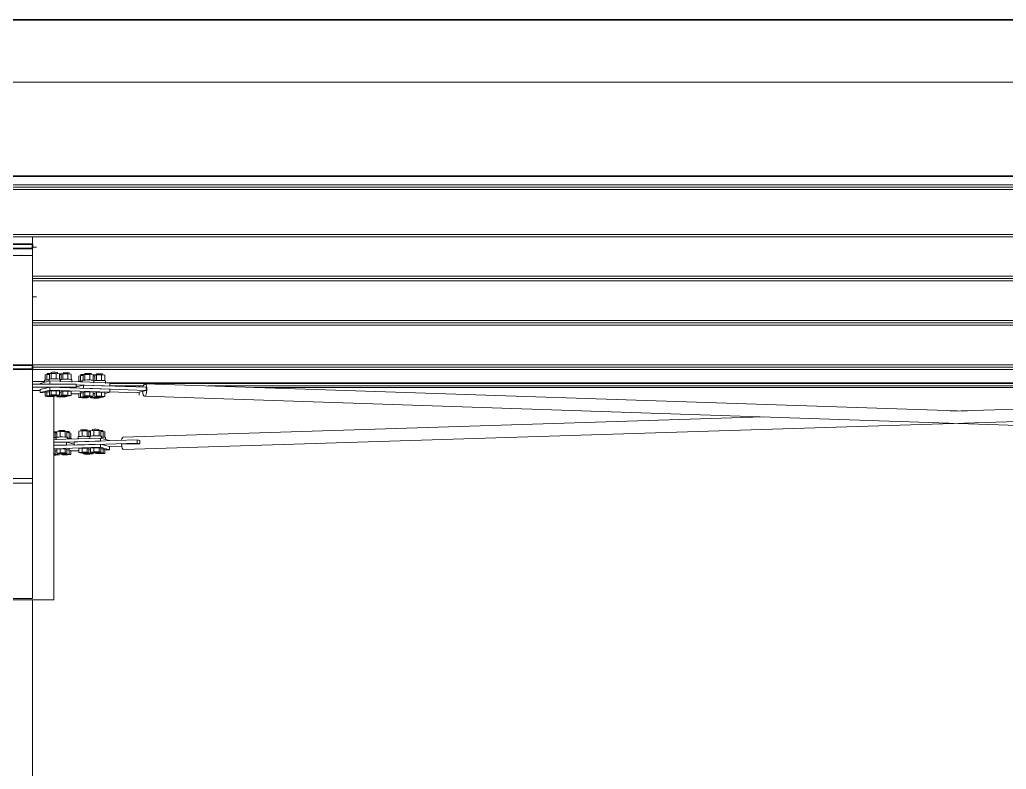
# Model space of a CAD drawing. Header units: millimetres. Extents: x 180139 to 245212, y -4005 to 9345.
# Drawn here: x 218200 to 221369, y 3641 to 6049 of the extents above; entities that cross this region are included whole.
import ezdxf

# ---------------------------------------------------------------- set-up
doc = ezdxf.new("R2010")
doc.units = ezdxf.units.MM
for name, color, linetype, lineweight in [('A-ROOF', 7, 'Continuous', 9), ('A-ROOF-1', 7, 'Continuous', 35), ('S-BEAM', 7, 'Continuous', 9), ('S-BEAM-1', 7, 'Continuous', 35), ('S-COLS', 7, 'Continuous', 9), ('S-FSTN', 7, 'Continuous', 9)]:
    doc.layers.add(name, color=color, linetype=linetype, lineweight=lineweight)

# ---------------------------------------------------------------- blocks, each defined once
blk = doc.blocks.new('Sloup IPE - 387893-B')
at = {"layer": 'S-COLS'}
blk.add_line((-146900.4, -738), (-146900.4, 4185.3), dxfattribs=at)
blk = doc.blocks.new('IPE - 387897-B')
at = {"layer": 'S-BEAM'}
for p, q in [((-147080.4, 5352.3), (-147080.4, 5328.1)), ((-146900.4, 5352.3), (-146900.4, 5328.1)), ((-147080.4, 5291.4), (-147080.4, 5263.1)), ((-146900.4, 5291.4), (-146900.4, 4940)), ((-147080.4, 5242.2), (-147080.4, 4940))]:
    blk.add_line(p, q, dxfattribs=at)
at = {"layer": 'S-BEAM-1'}
for p, q in [((-146900.4, 5328.1), (-147080.4, 5328.1)), ((-147080.4, 5328.1), (-147080.4, 5314.6)), ((-146900.4, 5314.6), (-146900.4, 5328.1)), ((-147080.4, 5314.6), (-147015.7, 5314.6)), ((-146994.7, 5293.5), (-146994.7, 4961.1)), ((-146986.1, 4961.1), (-146986.1, 5293.5)), ((-146965.1, 5314.6), (-146900.4, 5314.6)), ((-147015.7, 4940), (-147080.4, 4940)), ((-147080.4, 4940), (-147080.4, 4926.5)), ((-147080.4, 4926.5), (-146900.4, 4926.5)), ((-146900.4, 4940), (-146965.1, 4940)), ((-146900.4, 4926.5), (-146900.4, 4940))]:
    blk.add_line(p, q, dxfattribs=at)
at = {"layer": 'S-BEAM-1', "flags": 128}
for points in [[(-147015.7, 5314.6), (-147011, 5314), (-147006.6, 5312.5), (-147002.6, 5310), (-146999.3, 5306.6), (-146996.8, 5302.6), (-146995.2, 5298.2), (-146994.7, 5293.5)], [(-146986.1, 5293.5), (-146985.6, 5298.2), (-146984, 5302.6), (-146981.5, 5306.6), (-146978.2, 5310), (-146974.2, 5312.5), (-146969.8, 5314), (-146965.1, 5314.6)], [(-146994.7, 4961.1), (-146995.2, 4956.4), (-146996.8, 4951.9), (-146999.3, 4947.9), (-147002.6, 4944.6), (-147006.6, 4942.1), (-147011, 4940.5), (-147015.7, 4940)], [(-146965.1, 4940), (-146969.8, 4940.5), (-146974.2, 4942.1), (-146978.2, 4944.6), (-146981.5, 4947.9), (-146984, 4951.9), (-146985.6, 4956.4), (-146986.1, 4961.1)]]:
    blk.add_lwpolyline(points, dxfattribs=at)
blk = doc.blocks.new('IPE - 387898-B')
at = {"layer": 'S-BEAM'}
for p, q in [((-147080.4, 4575.1), (-147080.4, 4926.5)), ((-146900.4, 4575.1), (-146900.4, 4926.5))]:
    blk.add_line(p, q, dxfattribs=at)
blk = doc.blocks.new('Rámový roh_ šroubovaný s náběhem - 387911-B')
at = {"layer": 'S-FSTN'}
for p, q in [((-147080.4, 4887), (-147105.3, 4887)), ((-147082.5, 4885.2), (-147080.4, 4885.2)), ((-146861.8, 4887), (-146900.4, 4887)), ((-147148.9, 4858.1), (-147148.9, 4775.4)), ((-146831.9, 4185.3), (-146831.9, 4838.9)), ((-147148.9, 4697.8), (-147148.9, 4185.3)), ((-147015.7, 4575.1), (-147080.4, 4575.1)), ((-147080.4, 4575.1), (-147080.4, 4560.7)), ((-147003.2, 4582), (-146990.4, 4582)), ((-146980.3, 4582), (-147000.5, 4582)), ((-146990.4, 4582), (-146990.4, 4567)), ((-146990.4, 4582), (-146982.7, 4582)), ((-146900.4, 4575.1), (-146965.1, 4575.1)), ((-146900.4, 4560.7), (-146900.4, 4575.1)), ((-147080.4, 4560.7), (-146900.4, 4560.7)), ((-147080.4, 4560.7), (-147080.4, 4190.3)), ((-146900.4, 4560.7), (-146900.4, 4190.3)), ((-147082.5, 4497.1), (-147080.4, 4497.1)), ((-147148.9, 4185.3), (-146831.9, 4185.3)), ((-146900.4, 4190.3), (-147080.4, 4190.3)), ((-147035.4, 4190.3), (-147035.4, 4182.5))]:
    blk.add_line(p, q, dxfattribs=at)
at = {"layer": 'S-FSTN', "flags": 128}
for points in [[(-147000.5, 4582), (-147003.7, 4579.1), (-147007.4, 4576.9), (-147011.5, 4575.6), (-147015.7, 4575.1)], [(-146965.1, 4575.1), (-146969.3, 4575.6), (-146973.4, 4576.9), (-146977.1, 4579.1), (-146980.3, 4582)]]:
    blk.add_lwpolyline(points, dxfattribs=at)
blk = doc.blocks.new('Hřebenový styčník s náběhem - 387912-B')
at = {"layer": 'S-FSTN'}
for p, q in [((-147080.4, 5314.6), (-147080.4, 5292.4)), ((-147031.5, 5293.3), (-147029.8, 5293.3)), ((-147014.7, 5292.4), (-146999.8, 5307.2)), ((-146966.1, 5292.4), (-146980.9, 5307.2)), ((-146937.2, 5293.3), (-146935.5, 5293.3)), ((-146900.4, 5319.2), (-146887.5, 5319.2)), ((-146900.4, 5319.2), (-146892.7, 5319.2)), ((-146900.4, 5319.2), (-146887.5, 5319.2)), ((-146900.4, 5319.2), (-146892.7, 5319.2)), ((-146900.4, 5292.4), (-146900.4, 5314.6)), ((-147080.4, 5292.4), (-147014.7, 5292.4)), ((-146966.1, 5292.4), (-146900.4, 5292.4)), ((-146900.4, 5159.2), (-146887.5, 5159.2)), ((-146900.4, 5159.2), (-146892.7, 5159.2)), ((-146900.4, 5159.2), (-146887.5, 5159.2)), ((-146900.4, 5159.2), (-146892.7, 5159.2))]:
    blk.add_line(p, q, dxfattribs=at)
blk = doc.blocks.new('IPE - IPE160-854151-B')
at = {"layer": 'S-BEAM'}
for p, q in [((-153179.2, 5519.2), (-125614.4, 5519.2)), ((-153179.2, 5511.7), (-125614.4, 5511.7)), ((-153179.2, 5504.3), (-125614.4, 5504.3)), ((-153179.2, 5359.7), (-131892.9, 5359.7)), ((-153179.2, 5352.3), (-131892.9, 5352.3))]:
    blk.add_line(p, q, dxfattribs=at)
blk = doc.blocks.new('Kruhové tyče - 505920-B')
at = {"layer": 'S-BEAM'}
for p, q in [((-143897.9, 4791.4), (-146538.9, 4879.5)), ((-146540.2, 4839.6), (-141344.4, 4666.1)), ((-141343.1, 4706), (-143315.3, 4771.9)), ((-141337, 4691.5), (-141430.9, 4694.7)), ((-141350.3, 4690.6), (-141430.9, 4693.3)), ((-141337, 4691.5), (-141350.3, 4690.6)), ((-141337.2, 4681.6), (-141431.1, 4684.7))]:
    blk.add_line(p, q, dxfattribs=at)
for centre, start_param, end_param in [((-146539.5, 4859.6), 4.723809, 7.33598), ((-146539.5, 4859.6), 1.783161, 3.141593), ((-146539.5, 4859.6), 3.153013, 4.723809), ((-141437.7, 4689.2), 4.723809, 5.001836), ((-141343.8, 4686.1), 5.001836, 6.319952), ((-141437.7, 4689.2), 4.496476, 4.723809), ((-141343.8, 4686.1), 3.141593, 4.496476)]:
    blk.add_ellipse(centre, major_axis=(0.7, 20), ratio=0.342022, start_param=start_param, end_param=end_param, dxfattribs=at)
blk = doc.blocks.new('Kruhové tyče - 505921-B')
at = {"layer": 'S-BEAM'}
for p, q in [((-141347.3, 4873.5), (-143952.2, 4791.9)), ((-141353.1, 4858), (-141447.6, 4855.1)), ((-141340.2, 4849), (-141434.7, 4846.1)), ((-141349.2, 4858.3), (-141353.1, 4858)), ((-141352.7, 4848), (-141340.2, 4849)), ((-146607.2, 4668.8), (-141346, 4833.5)), ((-141352.7, 4848), (-141447.3, 4845.1)), ((-141447.3, 4845.1), (-141434.7, 4846.1)), ((-144551.6, 4773.2), (-146608.5, 4708.7)), ((-146614.2, 4685.5), (-146555.1, 4687.3))]:
    blk.add_line(p, q, dxfattribs=at)
for centre, start_param, end_param in [((-141441.2, 4850.6), 1.333276, 1.56061), ((-141441.2, 4850.6), 1.56061, 1.838637), ((-141441.2, 4850.6), 4.702202, 4.950262), ((-141441.2, 4850.6), 4.474869, 4.702202), ((-141346.6, 4853.5), 0.01516, 1.333276), ((-141346.6, 4853.5), 1.838637, 4.474869), ((-141346.6, 4853.5), 5.230614, 6.283185), ((-146607.9, 4688.8), 6.186474, 7.341016), ((-146548.8, 4690.6), 1.221404, 1.56061), ((-146548.8, 4690.6), 1.56061, 1.726765), ((-146607.9, 4688.8), 1.726765, 3.141593)]:
    blk.add_ellipse(centre, major_axis=(-0.6, 20), ratio=0.325255, start_param=start_param, end_param=end_param, dxfattribs=at)
blk = doc.blocks.new('Připojení trubek s příložkami - 505931-B')
at = {"layer": 'S-FSTN'}
for p, q in [((-146831.9, 4725), (-146827.4, 4723.8)), ((-146827.4, 4707), (-146827.4, 4723.8)), ((-146822, 4725.6), (-146811.2, 4726.7)), ((-146822, 4708.2), (-146822, 4725.6)), ((-146815.8, 4729.3), (-146815.8, 4725.3)), ((-146811.2, 4726.7), (-146795, 4726.5)), ((-146811.2, 4709), (-146811.2, 4726.7)), ((-146795.8, 4725.3), (-146795.8, 4729.3)), ((-146795, 4726.5), (-146789.6, 4725)), ((-146795, 4708.7), (-146795, 4726.5)), ((-146789.6, 4708.2), (-146789.6, 4725)), ((-146789.6, 4723.1), (-146781.9, 4723)), ((-146782.7, 4721.9), (-146782.7, 4725.8)), ((-146781.9, 4723), (-146776.5, 4721.6)), ((-146781.9, 4705.3), (-146781.9, 4723)), ((-146751.1, 4727.8), (-146740.3, 4729)), ((-146751.1, 4710.4), (-146751.1, 4727.8)), ((-146744.9, 4731.5), (-146744.9, 4727.5)), ((-146740.3, 4729), (-146724.1, 4728.7)), ((-146740.3, 4711.2), (-146740.3, 4729)), ((-146724.9, 4727.5), (-146724.9, 4731.5)), ((-146724.1, 4728.7), (-146718.7, 4727.2)), ((-146724.1, 4711), (-146724.1, 4728.7)), ((-146718.7, 4710.4), (-146718.7, 4727.2)), ((-146718.7, 4725.4), (-146713.3, 4725.3)), ((-146713.3, 4729), (-146702.5, 4730.1)), ((-146713.3, 4711.6), (-146713.3, 4729)), ((-146707.1, 4732.7), (-146707.1, 4728.7)), ((-146702.5, 4730.1), (-146686.3, 4729.9)), ((-146702.5, 4712.4), (-146702.5, 4730.1)), ((-146687.1, 4728.7), (-146687.1, 4732.7)), ((-146686.3, 4729.9), (-146680.9, 4728.4)), ((-146686.3, 4712.2), (-146686.3, 4729.9)), ((-146680.9, 4711.6), (-146680.9, 4728.4)), ((-146680.9, 4726.5), (-146673.2, 4726.4)), ((-146674, 4725.3), (-146674, 4729.2)), ((-146673.2, 4726.4), (-146667.8, 4725)), ((-146673.2, 4708.7), (-146673.2, 4726.4)), ((-146667.8, 4708.1), (-146667.8, 4725)), ((-146831.9, 4701), (-146681.6, 4705.7)), ((-146831.9, 4692.4), (-146790.3, 4692.4)), ((-146827.4, 4722), (-146822, 4721.9)), ((-146825.1, 4701.2), (-146825.1, 4706.2)), ((-146824.3, 4707.4), (-146824.3, 4699.4)), ((-146681.6, 4695.8), (-146790.3, 4692.4)), ((-146790.3, 4692.4), (-146766.7, 4686.1)), ((-146790.3, 4692.4), (-146790.3, 4682.4)), ((-146787.3, 4702.4), (-146787.3, 4707.4)), ((-146776.5, 4704.7), (-146776.5, 4721.6)), ((-146766.7, 4693.1), (-146563.5, 4699.5)), ((-146766.7, 4683.2), (-146766.7, 4693.1)), ((-146753.4, 4709.6), (-146753.4, 4701.7)), ((-146716.4, 4704.6), (-146716.4, 4709.6)), ((-146715.6, 4710.8), (-146715.6, 4702.8)), ((-146681.6, 4705.7), (-146652.2, 4698)), ((-146681.6, 4695.8), (-146681.6, 4705.7)), ((-146678.6, 4704.9), (-146678.6, 4710.8)), ((-146665.5, 4701.5), (-146665.5, 4707.3)), ((-146652.2, 4696.7), (-146652.2, 4698)), ((-146563.5, 4699.5), (-146555.1, 4697.3)), ((-146563.5, 4689.5), (-146563.5, 4699.5)), ((-146831.9, 4681.1), (-146681.6, 4685.8)), ((-146790.3, 4682.4), (-146831.9, 4682.4)), ((-146681.6, 4675.9), (-146831.9, 4671.2)), ((-146831.9, 4669.3), (-146827.4, 4668.1)), ((-146827.4, 4655.1), (-146827.4, 4668.1)), ((-146827.4, 4666.2), (-146822, 4666.1)), ((-146822, 4669.8), (-146811.2, 4671)), ((-146822, 4656.9), (-146822, 4669.8)), ((-146815.8, 4671.7), (-146815.8, 4669.6)), ((-146811.2, 4671), (-146795, 4670.7)), ((-146811.2, 4658), (-146811.2, 4671)), ((-146795.8, 4669.6), (-146795.8, 4671)), ((-146795, 4670.7), (-146789.6, 4669.3)), ((-146795, 4657.7), (-146795, 4670.7)), ((-146789.6, 4656.3), (-146789.6, 4669.3)), ((-146789.6, 4667.4), (-146781.9, 4667.2)), ((-146782.7, 4669.7), (-146782.7, 4671.3)), ((-146782.7, 4666.1), (-146782.7, 4667.5)), ((-146781.9, 4667.2), (-146776.6, 4665.8)), ((-146781.9, 4654.3), (-146781.9, 4667.2)), ((-146776.6, 4652.9), (-146776.6, 4665.8)), ((-146776.6, 4664.2), (-146751.1, 4665)), ((-146563.5, 4689.5), (-146766.7, 4683.2)), ((-146751.1, 4672.1), (-146740.3, 4673.2)), ((-146751.1, 4659.1), (-146751.1, 4672.1)), ((-146740.3, 4660.2), (-146751.1, 4659.1)), ((-146751.1, 4659.1), (-146745.7, 4657.7)), ((-146744.9, 4673.9), (-146744.9, 4671.8)), ((-146740.3, 4673.2), (-146724.1, 4672.9)), ((-146740.3, 4660.2), (-146740.3, 4673.2)), ((-146724.1, 4660), (-146740.3, 4660.2)), ((-146724.9, 4671.8), (-146724.9, 4673.2)), ((-146724.1, 4672.9), (-146718.7, 4671.5)), ((-146724.1, 4660), (-146724.1, 4672.9)), ((-146718.7, 4658.5), (-146724.1, 4660)), ((-146718.7, 4658.5), (-146718.7, 4671.5)), ((-146718.7, 4669.6), (-146713.3, 4669.5)), ((-146713.3, 4673.2), (-146702.5, 4674.4)), ((-146713.3, 4660.3), (-146713.3, 4673.2)), ((-146702.5, 4661.4), (-146713.3, 4660.3)), ((-146713.3, 4660.3), (-146707.9, 4658.9)), ((-146711.1, 4656.5), (-146711.1, 4659.7)), ((-146707.9, 4658.9), (-146691.7, 4658.6)), ((-146707.1, 4675.1), (-146707.1, 4673)), ((-146705.7, 4655.1), (-146705.7, 4658.8)), ((-146702.5, 4674.4), (-146686.3, 4674.1)), ((-146702.5, 4661.4), (-146702.5, 4674.4)), ((-146686.3, 4661.1), (-146702.5, 4661.4)), ((-146691.7, 4658.6), (-146680.9, 4659.7)), ((-146687.1, 4673), (-146687.1, 4674.4)), ((-146686.3, 4674.1), (-146680.9, 4672.7)), ((-146686.3, 4661.1), (-146686.3, 4674.1)), ((-146680.9, 4659.7), (-146686.3, 4661.1)), ((-146681.6, 4685.8), (-146652.2, 4678)), ((-146681.6, 4675.9), (-146681.6, 4685.8)), ((-146652.2, 4668.1), (-146681.6, 4675.9)), ((-146680.9, 4659.7), (-146680.9, 4672.7)), ((-146680.9, 4670.8), (-146673.2, 4670.6)), ((-146674, 4669.5), (-146674, 4670.9)), ((-146673.2, 4670.6), (-146667.9, 4669.2)), ((-146673.2, 4657.7), (-146673.2, 4670.6)), ((-146667.9, 4656.3), (-146667.9, 4669.2)), ((-146667.9, 4667.6), (-146652.2, 4668.1)), ((-146652.2, 4678), (-146612.9, 4679.3)), ((-146652.2, 4668.1), (-146652.2, 4678)), ((-146555.7, 4687.5), (-146563.5, 4689.5)), ((-146827.4, 4655.1), (-146831.9, 4656.3)), ((-146831.9, 4654.7), (-146827.4, 4655.1)), ((-146819.7, 4653.1), (-146831.9, 4653.3)), ((-146831.9, 4650.7), (-146825.2, 4650.5)), ((-146825.2, 4650.5), (-146814.4, 4651.7)), ((-146811.2, 4658), (-146822, 4656.9)), ((-146822, 4656.9), (-146816.6, 4655.5)), ((-146819.7, 4653.1), (-146819.7, 4656.3)), ((-146814.4, 4651.7), (-146819.7, 4653.1)), ((-146816.6, 4655.5), (-146800.4, 4655.2)), ((-146814.4, 4651.7), (-146814.4, 4655.4)), ((-146795, 4657.7), (-146811.2, 4658)), ((-146808.9, 4653.4), (-146808.9, 4655.3)), ((-146798.1, 4654.6), (-146808.9, 4653.4)), ((-146808.9, 4653.4), (-146803.5, 4652)), ((-146803.5, 4652), (-146787.4, 4651.7)), ((-146800.4, 4655.2), (-146789.6, 4656.3)), ((-146781.9, 4654.3), (-146798.1, 4654.6)), ((-146789.6, 4656.3), (-146795, 4657.7)), ((-146787.4, 4651.7), (-146776.6, 4652.9)), ((-146776.6, 4652.9), (-146781.9, 4654.3)), ((-146745.7, 4657.7), (-146729.5, 4657.4)), ((-146738, 4655.7), (-146738, 4657.6)), ((-146727.2, 4656.8), (-146738, 4655.7)), ((-146738, 4655.7), (-146732.6, 4654.2)), ((-146732.6, 4654.2), (-146716.5, 4653.9)), ((-146729.5, 4657.4), (-146718.7, 4658.5)), ((-146711.1, 4656.5), (-146727.2, 4656.8)), ((-146716.5, 4653.9), (-146705.7, 4655.1)), ((-146705.7, 4655.1), (-146711.1, 4656.5)), ((-146700.2, 4656.8), (-146700.2, 4658.7)), ((-146689.4, 4658), (-146700.2, 4656.8)), ((-146700.2, 4656.8), (-146694.8, 4655.4)), ((-146694.8, 4655.4), (-146678.7, 4655.1)), ((-146673.2, 4657.7), (-146689.4, 4658)), ((-146678.7, 4655.1), (-146667.9, 4656.3)), ((-146667.9, 4656.3), (-146673.2, 4657.7))]:
    blk.add_line(p, q, dxfattribs=at)
for centre, major_axis, start_param, end_param in [((-146830.5, 4724.7), (-10, 0), 3.736116, 4.783314), ((-146805.8, 4729.3), (-10, 0), 3.474317, 6.61591), ((-146805.8, 4729.3), (-10, 0), 2.688919, 3.474317), ((-146792.7, 4725.8), (-10, 0), 3.474317, 5.134734), ((-146792.7, 4725.8), (-10, 0), 2.688919, 3.474317), ((-146734.9, 4731.5), (-10, 0), 3.474317, 6.61591), ((-146721.8, 4728.1), (-10, 0), 3.736116, 5.214913), ((-146734.9, 4731.5), (-10, 0), 2.688919, 3.474317), ((-146697.1, 4732.7), (-10, 0), 3.474317, 6.61591), ((-146684, 4729.3), (-10, 0), 3.474317, 5.214913), ((-146697.1, 4732.7), (-10, 0), 2.688919, 3.474317), ((-146684, 4729.3), (-10, 0), 2.688919, 3.474317), ((-146843.6, 4706.2), (-18.5, 0), 3.474317, 3.997916), ((-146843.6, 4706.2), (-18.5, 0), 3.212517, 3.474317), ((-146830.5, 4702.8), (-18.5, 0), 4.346222, 4.414148), ((-146805.8, 4707.4), (-18.5, 0), 3.474317, 6.35411), ((-146805.8, 4707.4), (-18.5, 0), 3.212517, 3.474317), ((-146792.7, 4703.9), (-18.5, 0), 3.474317, 4.414148), ((-146792.7, 4703.9), (-18.5, 0), 3.212517, 3.474317), ((-146734.9, 4709.6), (-18.5, 0), 3.474317, 6.35411), ((-146734.9, 4709.6), (-18.5, 0), 3.212517, 3.474317), ((-146721.8, 4706.2), (-18.5, 0), 4.346222, 4.414148), ((-146697.1, 4710.8), (-18.5, 0), 3.474317, 6.35411), ((-146697.1, 4710.8), (-18.5, 0), 3.212517, 3.474317), ((-146684, 4707.3), (-18.5, 0), 3.474317, 4.414148), ((-146684, 4707.3), (-18.5, 0), 3.212517, 3.474317)]:
    blk.add_ellipse(centre, major_axis=major_axis, ratio=0.091311, start_param=start_param, end_param=end_param, dxfattribs=at)
blk = doc.blocks.new('Připojení trubek s příložkami - 793530-B')
at = {"layer": 'S-FSTN'}
for p, q in [((-146853.3, 4912.6), (-146853.3, 4908.6)), ((-146845.8, 4911.8), (-146840.2, 4913.2)), ((-146840.2, 4913.2), (-146823.9, 4913.4)), ((-146840.2, 4895.5), (-146840.2, 4913.2)), ((-146839.6, 4916), (-146839.6, 4912)), ((-146823.9, 4913.4), (-146813.3, 4912.3)), ((-146823.9, 4895.7), (-146823.9, 4913.4)), ((-146819.6, 4912), (-146819.6, 4916)), ((-146802, 4914.7), (-146802, 4910.8)), ((-146782, 4910.8), (-146782, 4914.7)), ((-146731.6, 4912.4), (-146731.6, 4908.4)), ((-146711.6, 4908.4), (-146711.6, 4912.4)), ((-146875.4, 4881.3), (-146844.5, 4889.1)), ((-146875.4, 4879.8), (-146875.4, 4881.3)), ((-146861.8, 4890.7), (-146861.8, 4884.7)), ((-146859.6, 4908.3), (-146853.9, 4909.7)), ((-146859.6, 4891.4), (-146859.6, 4908.3)), ((-146853.9, 4909.7), (-146845.8, 4909.9)), ((-146853.9, 4892), (-146853.9, 4909.7)), ((-146848.1, 4894.1), (-146848.1, 4888.2)), ((-146845.8, 4894.9), (-146845.8, 4911.8)), ((-146844.5, 4889.1), (-146652, 4882.6)), ((-146844.5, 4879.1), (-146844.5, 4889.1)), ((-146813.3, 4894.9), (-146813.3, 4912.3)), ((-146813.3, 4908.5), (-146808.3, 4908.6)), ((-146811.1, 4886.1), (-146811.1, 4894.1)), ((-146810.5, 4892.8), (-146810.5, 4887.9)), ((-146808.3, 4910.5), (-146802.6, 4911.9)), ((-146808.3, 4893.6), (-146808.3, 4910.5)), ((-146802.6, 4911.9), (-146786.4, 4912.2)), ((-146802.6, 4894.2), (-146802.6, 4911.9)), ((-146786.4, 4912.2), (-146775.8, 4911)), ((-146786.4, 4894.4), (-146786.4, 4912.2)), ((-146775.8, 4893.6), (-146775.8, 4911)), ((-146773.5, 4884.9), (-146773.5, 4892.8)), ((-146751.6, 4904.7), (-146745.9, 4906.1)), ((-146751.6, 4887.8), (-146751.6, 4904.7)), ((-146745.9, 4906.1), (-146737.8, 4906.3)), ((-146745.9, 4888.4), (-146745.9, 4906.1)), ((-146745.3, 4909), (-146745.3, 4905)), ((-146740.1, 4890.5), (-146740.1, 4885.6)), ((-146737.8, 4908.1), (-146732.2, 4909.6)), ((-146737.8, 4891.3), (-146737.8, 4908.1)), ((-146732.2, 4909.6), (-146715.9, 4909.8)), ((-146732.2, 4891.9), (-146732.2, 4909.6)), ((-146715.9, 4909.8), (-146705.3, 4908.7)), ((-146715.9, 4892.1), (-146715.9, 4909.8)), ((-146705.3, 4891.3), (-146705.3, 4908.7)), ((-146705.3, 4904.9), (-146700.3, 4905)), ((-146703.1, 4882.5), (-146703.1, 4890.5)), ((-146702.5, 4889.2), (-146702.5, 4884.3)), ((-146700.3, 4906.9), (-146694.6, 4908.3)), ((-146700.3, 4890), (-146700.3, 4906.9)), ((-146694.6, 4908.3), (-146678.3, 4908.6)), ((-146694.6, 4890.6), (-146694.6, 4908.3)), ((-146694, 4911.1), (-146694, 4907.2)), ((-146678.3, 4908.6), (-146667.8, 4907.4)), ((-146678.3, 4890.8), (-146678.3, 4908.6)), ((-146674, 4907.2), (-146674, 4911.1)), ((-146667.8, 4890), (-146667.8, 4907.4)), ((-146665.5, 4881.3), (-146665.5, 4889.2)), ((-146652, 4872.7), (-146652, 4882.6)), ((-146900.4, 4879.1), (-146760, 4879.1)), ((-146760, 4869.1), (-146900.4, 4869.1)), ((-146900.4, 4858.6), (-146875.4, 4858.6)), ((-146875.4, 4861.4), (-146844.5, 4869.1)), ((-146875.4, 4851.5), (-146875.4, 4861.4)), ((-146844.5, 4859.2), (-146875.4, 4851.5)), ((-146875.4, 4851.5), (-146859.6, 4850.9)), ((-146859.6, 4852.6), (-146853.9, 4854)), ((-146859.6, 4839.6), (-146859.6, 4852.6)), ((-146853.9, 4854), (-146845.8, 4854.1)), ((-146853.9, 4841), (-146853.9, 4854)), ((-146853.3, 4854.2), (-146853.3, 4852.8)), ((-146845.8, 4856), (-146840.2, 4857.4)), ((-146845.8, 4843), (-146845.8, 4856)), ((-146844.5, 4869.1), (-146652, 4862.7)), ((-146844.5, 4859.2), (-146844.5, 4869.1)), ((-146652, 4852.7), (-146844.5, 4859.2)), ((-146840.2, 4857.4), (-146823.9, 4857.7)), ((-146840.2, 4844.5), (-146840.2, 4857.4)), ((-146839.6, 4857.7), (-146839.6, 4856.2)), ((-146823.9, 4857.7), (-146813.4, 4856.5)), ((-146823.9, 4844.7), (-146823.9, 4857.7)), ((-146819.6, 4856.2), (-146819.6, 4858.3)), ((-146813.4, 4843.6), (-146813.4, 4856.5)), ((-146813.4, 4852.8), (-146808.3, 4852.8)), ((-146808.3, 4854.7), (-146802.6, 4856.1)), ((-146808.3, 4841.8), (-146808.3, 4854.7)), ((-146802.6, 4856.1), (-146786.4, 4856.4)), ((-146802.6, 4843.2), (-146802.6, 4856.1)), ((-146802, 4856.1), (-146802, 4855)), ((-146786.4, 4856.4), (-146775.8, 4855.3)), ((-146786.4, 4843.5), (-146786.4, 4856.4)), ((-146782, 4855), (-146782, 4856.1)), ((-146775.8, 4842.3), (-146775.8, 4855.3)), ((-146760, 4869.1), (-146760, 4879.1)), ((-146652, 4872.7), (-146760, 4876.3)), ((-146760, 4869.6), (-146736.5, 4875.5)), ((-146760, 4866.3), (-146760, 4869.1)), ((-146751.6, 4849), (-146745.9, 4850.4)), ((-146751.6, 4836), (-146751.6, 4849)), ((-146745.9, 4850.4), (-146737.8, 4850.5)), ((-146745.9, 4837.4), (-146745.9, 4850.4)), ((-146745.3, 4854.5), (-146745.3, 4852.9)), ((-146745.3, 4850.6), (-146745.3, 4849.2)), ((-146737.8, 4852.4), (-146732.2, 4853.8)), ((-146737.8, 4839.4), (-146737.8, 4852.4)), ((-146736.5, 4875.5), (-146534.6, 4868.7)), ((-146736.5, 4865.5), (-146736.5, 4875.5)), ((-146534.6, 4858.8), (-146736.5, 4865.5)), ((-146732.2, 4853.8), (-146715.9, 4854.1)), ((-146732.2, 4840.9), (-146732.2, 4853.8)), ((-146731.6, 4854.1), (-146731.6, 4852.6)), ((-146715.9, 4854.1), (-146705.4, 4852.9)), ((-146715.9, 4841.1), (-146715.9, 4854.1)), ((-146711.6, 4852.6), (-146711.6, 4854.7)), ((-146705.4, 4840), (-146705.4, 4852.9)), ((-146705.4, 4849.2), (-146700.2, 4849.2)), ((-146700.2, 4851.1), (-146694.6, 4852.5)), ((-146700.2, 4838.2), (-146700.2, 4851.1)), ((-146694.6, 4852.5), (-146678.4, 4852.8)), ((-146694.6, 4839.6), (-146694.6, 4852.5)), ((-146694, 4852.8), (-146694, 4851.4)), ((-146678.4, 4852.8), (-146667.8, 4851.6)), ((-146678.4, 4839.9), (-146678.4, 4852.8)), ((-146674, 4851.4), (-146674, 4853.5)), ((-146667.8, 4848.8), (-146652, 4852.7)), ((-146667.8, 4838.7), (-146667.8, 4851.6)), ((-146652, 4852.7), (-146652, 4862.7)), ((-146652, 4854), (-146565.5, 4851.1)), ((-146565.5, 4851.1), (-146534.6, 4858.8)), ((-146556.9, 4873.2), (-146556.9, 4869.5)), ((-146556.9, 4853.2), (-146556.9, 4843.2)), ((-146534.6, 4858.8), (-146534.6, 4868.7)), ((-146853.9, 4841), (-146859.6, 4839.6)), ((-146859.6, 4839.6), (-146849, 4838.5)), ((-146837.7, 4841.3), (-146853.9, 4841)), ((-146849, 4838.5), (-146832.8, 4838.7)), ((-146840.2, 4844.5), (-146845.8, 4843)), ((-146845.8, 4843), (-146835.2, 4841.9)), ((-146823.9, 4844.7), (-146840.2, 4844.5)), ((-146827.1, 4840.1), (-146837.7, 4841.3)), ((-146835.2, 4841.9), (-146819, 4842.1)), ((-146832.8, 4838.7), (-146827.1, 4840.1)), ((-146827.1, 4840.1), (-146827.1, 4842)), ((-146813.4, 4843.6), (-146823.9, 4844.7)), ((-146822, 4838.4), (-146822, 4842.1)), ((-146816.3, 4839.8), (-146822, 4838.4)), ((-146822, 4838.4), (-146811.4, 4837.2)), ((-146819, 4842.1), (-146813.4, 4843.6)), ((-146816.3, 4839.8), (-146816.3, 4842.8)), ((-146800.1, 4840), (-146816.3, 4839.8)), ((-146811.4, 4837.2), (-146795.2, 4837.5)), ((-146802.6, 4843.2), (-146808.3, 4841.8)), ((-146808.3, 4841.8), (-146797.7, 4840.6)), ((-146786.4, 4843.5), (-146802.6, 4843.2)), ((-146789.5, 4838.9), (-146800.1, 4840)), ((-146797.7, 4840.6), (-146781.5, 4840.9)), ((-146795.2, 4837.5), (-146789.5, 4838.9)), ((-146789.5, 4838.9), (-146789.5, 4840.8)), ((-146775.8, 4842.3), (-146786.4, 4843.5)), ((-146781.5, 4840.9), (-146775.8, 4842.3)), ((-146775.8, 4848.1), (-146751.6, 4847.3)), ((-146745.9, 4837.4), (-146751.6, 4836)), ((-146751.6, 4836), (-146741, 4834.9)), ((-146729.7, 4837.7), (-146745.9, 4837.4)), ((-146741, 4834.9), (-146724.8, 4835.1)), ((-146732.2, 4840.9), (-146737.8, 4839.4)), ((-146737.8, 4839.4), (-146727.2, 4838.3)), ((-146715.9, 4841.1), (-146732.2, 4840.9)), ((-146719.1, 4836.5), (-146729.7, 4837.7)), ((-146727.2, 4838.3), (-146711, 4838.5)), ((-146724.8, 4835.1), (-146719.1, 4836.5)), ((-146719.1, 4836.5), (-146719.1, 4838.4)), ((-146705.4, 4840), (-146715.9, 4841.1)), ((-146714, 4834.8), (-146714, 4838.5)), ((-146708.3, 4836.2), (-146714, 4834.8)), ((-146714, 4834.8), (-146703.4, 4833.6)), ((-146711, 4838.5), (-146705.4, 4840)), ((-146708.3, 4836.2), (-146708.3, 4839.2)), ((-146692.1, 4836.4), (-146708.3, 4836.2)), ((-146703.4, 4833.6), (-146687.2, 4833.9)), ((-146694.6, 4839.6), (-146700.2, 4838.2)), ((-146700.2, 4838.2), (-146689.7, 4837)), ((-146678.4, 4839.9), (-146694.6, 4839.6)), ((-146681.5, 4835.3), (-146692.1, 4836.4)), ((-146689.7, 4837), (-146673.4, 4837.3)), ((-146687.2, 4833.9), (-146681.5, 4835.3)), ((-146681.5, 4835.3), (-146681.5, 4837.2)), ((-146667.8, 4838.7), (-146678.4, 4839.9)), ((-146673.4, 4837.3), (-146668, 4838.6))]:
    blk.add_line(p, q, dxfattribs=at)
for centre, major_axis, start_param, end_param in [((-146843.3, 4912.6), (10, 0), 2.790998, 3.576396), ((-146843.3, 4912.6), (10, 0), 0.980213, 2.790998), ((-146829.6, 4916), (10, 0), 2.790998, 3.576396), ((-146829.6, 4916), (10, 0), 5.93259, 9.074183), ((-146805.8, 4911.3), (10, 0), 0.980213, 2.267399), ((-146792, 4914.7), (10, 0), 2.790998, 3.576396), ((-146792, 4914.7), (10, 0), 5.93259, 9.074183), ((-146721.6, 4912.4), (10, 0), 2.790998, 3.576396), ((-146721.6, 4912.4), (10, 0), 5.93259, 9.074183), ((-146843.3, 4890.7), (18.5, 0), 2.790998, 3.052797), ((-146843.3, 4890.7), (18.5, 0), 1.829258, 2.790998), ((-146829.6, 4894.1), (18.5, 0), 2.790998, 3.052797), ((-146829.6, 4894.1), (18.5, 0), 6.19439, 9.074183), ((-146792, 4892.8), (18.5, 0), 2.790998, 3.052797), ((-146792, 4892.8), (18.5, 0), 6.19439, 9.074183), ((-146735.3, 4887.1), (18.5, 0), 2.790998, 3.052797), ((-146735.3, 4887.1), (18.5, 0), 1.829258, 2.790998), ((-146735.3, 4909), (10, 0), 2.790998, 3.576396), ((-146735.3, 4909), (10, 0), 0.980213, 2.790998), ((-146721.6, 4890.5), (18.5, 0), 2.790998, 3.052797), ((-146721.6, 4890.5), (18.5, 0), 6.19439, 9.074183), ((-146697.8, 4907.7), (10, 0), 0.980213, 2.267399), ((-146684, 4889.2), (18.5, 0), 2.790998, 3.052797), ((-146684, 4889.2), (18.5, 0), 6.19439, 9.074183), ((-146684, 4911.1), (10, 0), 2.790998, 3.576396), ((-146684, 4911.1), (10, 0), 5.93259, 9.074183)]:
    blk.add_ellipse(centre, major_axis=major_axis, ratio=0.091311, start_param=start_param, end_param=end_param, dxfattribs=at)
blk = doc.blocks.new('IPE - IPE160-854587-B')
at = {"layer": 'S-BEAM'}
for p, q in [((-146900.4, 5225.2), (-140982.9, 5225.2)), ((-140982.9, 5217.8), (-146900.4, 5217.8)), ((-140982.9, 5210.3), (-146900.4, 5210.3))]:
    blk.add_line(p, q, dxfattribs=at)
blk = doc.blocks.new('IPE - IPE160-854613-B')
at = {"layer": 'S-BEAM'}
for p, q in [((-146900.4, 5083.1), (-140982.9, 5083.1)), ((-140982.9, 5075.8), (-146900.4, 5075.8)), ((-140982.9, 5068.3), (-146900.4, 5068.3))]:
    blk.add_line(p, q, dxfattribs=at)
blk = doc.blocks.new('IPE - IPE160-854659-B')
at = {"layer": 'S-BEAM'}
for p, q in [((-146900.4, 4941.1), (-140982.9, 4941.1)), ((-140982.9, 4933.7), (-146900.4, 4933.7)), ((-140982.9, 4926.2), (-146900.4, 4926.2))]:
    blk.add_line(p, q, dxfattribs=at)
blk = doc.blocks.new('C profil - C150X19_3-854695-B')
at = {"layer": 'S-BEAM'}
for p, q in [((-146662.5, 4883), (-141215.4, 4883)), ((-141215.4, 4880.7), (-146652, 4880.7)), ((-146652, 4880.7), (-141215.4, 4880.7)), ((-146652, 4872.8), (-146543.8, 4872.8)), ((-146336.6, 4872.8), (-141370.5, 4872.8)), ((-146186.5, 4867.8), (-141530.8, 4867.8))]:
    blk.add_line(p, q, dxfattribs=at)

msp = doc.modelspace()

# ---------------------------------------------------------------- linework, layer by layer
at = {"layer": 'A-ROOF'}
msp.add_line((211650.9, 5848.6), (239840.9, 5848.6), dxfattribs=at)
at = {"layer": 'A-ROOF-1'}
for p, q in [((239840.9, 6049.5), (211650.9, 6049.5)), ((211962.1, 5547.4), (239526.9, 5547.4))]:
    msp.add_line(p, q, dxfattribs=at)

# ---------------------------------------------------------------- block references
at = {"layer": 'S-BEAM'}
for name in ['IPE - IPE160-854151-B', 'IPE - 387897-B', 'IPE - IPE160-854587-B', 'IPE - IPE160-854613-B', 'IPE - IPE160-854659-B', 'IPE - 387898-B', 'C profil - C150X19_3-854695-B', 'Kruhové tyče - 505920-B', 'Kruhové tyče - 505921-B']:
    msp.add_blockref(name, (365141.3, 0), dxfattribs=at)
at = {"layer": 'S-COLS'}
msp.add_blockref('Sloup IPE - 387893-B', (365141.3, 0), dxfattribs=at)
at = {"layer": 'S-FSTN'}
for name in ['Hřebenový styčník s náběhem - 387912-B', 'Připojení trubek s příložkami - 793530-B', 'Rámový roh_ šroubovaný s náběhem - 387911-B', 'Připojení trubek s příložkami - 505931-B']:
    msp.add_blockref(name, (365141.3, 0), dxfattribs=at)

doc.saveas('drawing.dxf')
